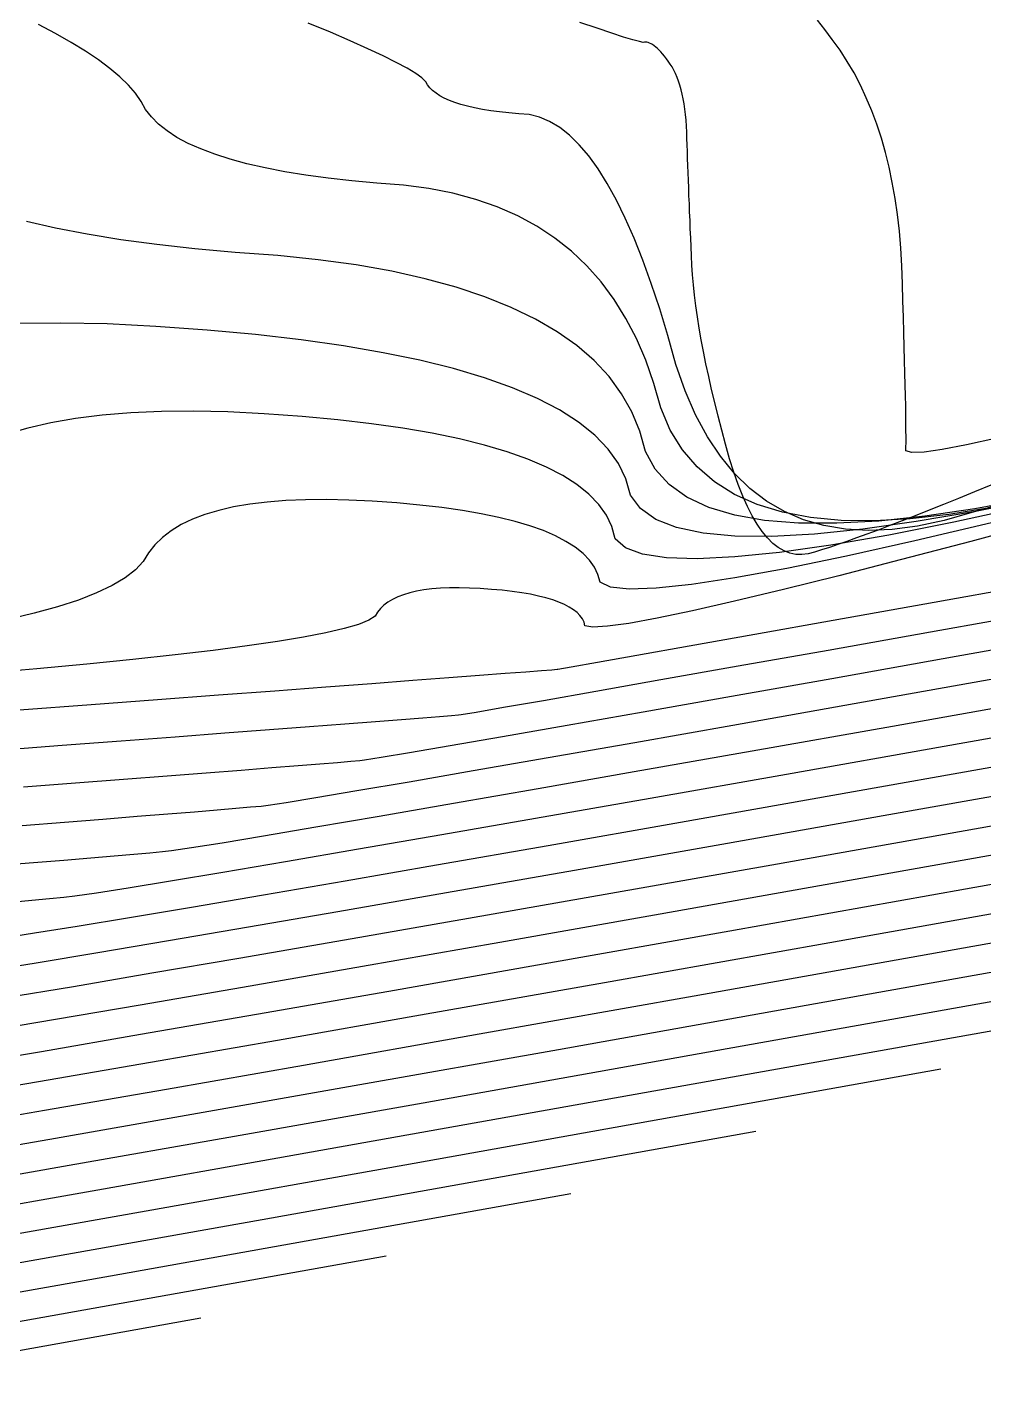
# Model space of a CAD drawing. Header units: inches. Extents: x 1412622.3 to 1412714.6, y 4931530.8 to 4931588.5.
# Drawn here: x 1412676.39 to 1412683.55, y 4931541.88 to 4931552.06 of the extents above; entities that cross this region are included whole.
import ezdxf

# ---------------------------------------------------------------- set-up
doc = ezdxf.new("R2010")
doc.units = ezdxf.units.IN
doc.header["$MEASUREMENT"] = 0

msp = doc.modelspace()

# ---------------------------------------------------------------- linework, layer by layer
for points in [[(1412683.595, 4931548.468), (1412683.287, 4931548.418), (1412682.999, 4931548.386), (1412682.731, 4931548.371), (1412682.482, 4931548.375), (1412682.254, 4931548.396), (1412682.044, 4931548.436), (1412681.855, 4931548.493), (1412681.685, 4931548.569), (1412681.535, 4931548.662), (1412681.405, 4931548.774), (1412681.295, 4931548.903), (1412681.204, 4931549.05), (1412681.133, 4931549.216), (1412681.081, 4931549.399), (1412681.021, 4931549.572), (1412680.951, 4931549.734), (1412680.872, 4931549.885), (1412680.784, 4931550.026), (1412680.687, 4931550.157), (1412680.58, 4931550.277), (1412680.465, 4931550.386), (1412680.34, 4931550.485), (1412680.206, 4931550.573), (1412680.063, 4931550.651), (1412679.91, 4931550.718), (1412679.749, 4931550.774), (1412679.578, 4931550.82), (1412679.398, 4931550.856), (1412679.209, 4931550.881), (1412679.01, 4931550.895), (1412678.823, 4931550.912), (1412678.645, 4931550.932), (1412678.478, 4931550.955), (1412678.321, 4931550.981), (1412678.174, 4931551.009), (1412678.038, 4931551.04), (1412677.913, 4931551.074), (1412677.797, 4931551.111), (1412677.692, 4931551.151), (1412677.598, 4931551.193), (1412677.514, 4931551.238), (1412677.44, 4931551.286), (1412677.376, 4931551.337), (1412677.323, 4931551.391), (1412677.28, 4931551.447), (1412677.248, 4931551.507), (1412677.205, 4931551.567), (1412677.151, 4931551.628), (1412677.087, 4931551.69), (1412677.012, 4931551.753), (1412676.927, 4931551.817), (1412676.831, 4931551.882), (1412676.724, 4931551.947), (1412676.606, 4931552.014), (1412676.478, 4931552.082)], [(1412683.661, 4931548.491), (1412683.46, 4931548.433), (1412683.252, 4931548.374), (1412683.054, 4931548.332), (1412682.865, 4931548.307), (1412682.685, 4931548.3), (1412682.515, 4931548.309), (1412682.353, 4931548.336), (1412682.201, 4931548.379), (1412682.058, 4931548.44), (1412681.925, 4931548.518), (1412681.8, 4931548.613), (1412681.685, 4931548.725), (1412681.579, 4931548.854), (1412681.482, 4931549), (1412681.394, 4931549.163), (1412681.315, 4931549.344), (1412681.246, 4931549.541), (1412681.186, 4931549.756), (1412681.125, 4931549.957), (1412681.062, 4931550.146), (1412680.999, 4931550.321), (1412680.934, 4931550.484), (1412680.868, 4931550.633), (1412680.801, 4931550.769), (1412680.733, 4931550.892), (1412680.664, 4931551.002), (1412680.594, 4931551.099), (1412680.523, 4931551.183), (1412680.45, 4931551.254), (1412680.377, 4931551.312), (1412680.302, 4931551.357), (1412680.226, 4931551.389), (1412680.149, 4931551.408), (1412680.071, 4931551.413), (1412679.997, 4931551.42), (1412679.927, 4931551.428), (1412679.861, 4931551.437), (1412679.799, 4931551.447), (1412679.741, 4931551.458), (1412679.688, 4931551.47), (1412679.638, 4931551.484), (1412679.593, 4931551.498), (1412679.552, 4931551.514), (1412679.514, 4931551.531), (1412679.481, 4931551.548), (1412679.452, 4931551.567), (1412679.427, 4931551.587), (1412679.406, 4931551.609), (1412679.389, 4931551.631), (1412679.376, 4931551.654), (1412679.347, 4931551.683), (1412679.3, 4931551.716), (1412679.236, 4931551.754), (1412679.155, 4931551.798), (1412679.057, 4931551.847), (1412678.942, 4931551.9), (1412678.811, 4931551.959), (1412678.662, 4931552.023), (1412678.496, 4931552.092)], [(1412683.602, 4931548.637), (1412683.479, 4931548.587), (1412683.361, 4931548.539), (1412683.248, 4931548.493), (1412683.14, 4931548.45), (1412683.037, 4931548.409), (1412682.939, 4931548.371), (1412682.846, 4931548.336), (1412682.758, 4931548.302), (1412682.675, 4931548.272), (1412682.597, 4931548.243), (1412682.524, 4931548.217), (1412682.457, 4931548.194), (1412682.394, 4931548.173), (1412682.336, 4931548.154), (1412682.283, 4931548.138), (1412682.235, 4931548.125), (1412682.188, 4931548.119), (1412682.143, 4931548.12), (1412682.098, 4931548.13), (1412682.055, 4931548.147), (1412682.012, 4931548.171), (1412681.971, 4931548.203), (1412681.931, 4931548.243), (1412681.892, 4931548.291), (1412681.854, 4931548.346), (1412681.817, 4931548.408), (1412681.781, 4931548.479), (1412681.746, 4931548.556), (1412681.712, 4931548.642), (1412681.68, 4931548.735), (1412681.648, 4931548.836), (1412681.618, 4931548.944), (1412681.589, 4931549.05), (1412681.562, 4931549.154), (1412681.537, 4931549.255), (1412681.513, 4931549.354), (1412681.492, 4931549.451), (1412681.471, 4931549.544), (1412681.453, 4931549.636), (1412681.436, 4931549.725), (1412681.421, 4931549.812), (1412681.408, 4931549.896), (1412681.396, 4931549.978), (1412681.386, 4931550.058), (1412681.378, 4931550.135), (1412681.371, 4931550.21), (1412681.366, 4931550.282), (1412681.363, 4931550.352), (1412681.36, 4931550.42), (1412681.357, 4931550.488), (1412681.354, 4931550.553), (1412681.352, 4931550.617), (1412681.349, 4931550.68), (1412681.347, 4931550.742), (1412681.344, 4931550.802), (1412681.342, 4931550.86), (1412681.34, 4931550.917), (1412681.337, 4931550.973), (1412681.335, 4931551.027), (1412681.334, 4931551.08), (1412681.332, 4931551.131), (1412681.33, 4931551.181), (1412681.329, 4931551.23), (1412681.327, 4931551.277), (1412681.325, 4931551.322), (1412681.322, 4931551.366), (1412681.318, 4931551.408), (1412681.313, 4931551.449), (1412681.307, 4931551.488), (1412681.301, 4931551.525), (1412681.293, 4931551.56), (1412681.285, 4931551.594), (1412681.276, 4931551.627), (1412681.266, 4931551.657), (1412681.255, 4931551.686), (1412681.244, 4931551.714), (1412681.232, 4931551.74), (1412681.218, 4931551.764), (1412681.204, 4931551.786), (1412681.189, 4931551.807), (1412681.175, 4931551.826), (1412681.161, 4931551.844), (1412681.147, 4931551.861), (1412681.134, 4931551.876), (1412681.121, 4931551.89), (1412681.108, 4931551.902), (1412681.096, 4931551.913), (1412681.084, 4931551.923), (1412681.072, 4931551.931), (1412681.061, 4931551.937), (1412681.05, 4931551.943), (1412681.04, 4931551.947), (1412681.03, 4931551.949), (1412681.02, 4931551.95), (1412681.011, 4931551.95), (1412681.002, 4931551.948), (1412680.973, 4931551.954), (1412680.924, 4931551.967), (1412680.855, 4931551.988), (1412680.766, 4931552.017), (1412680.657, 4931552.053), (1412680.528, 4931552.097)], [(1412683.646, 4931548.99), (1412683.419, 4931548.939), (1412683.238, 4931548.904), (1412683.102, 4931548.885), (1412683.012, 4931548.882), (1412682.967, 4931548.895), (1412682.967, 4931548.923), (1412682.968, 4931548.958), (1412682.968, 4931548.999), (1412682.967, 4931549.047), (1412682.967, 4931549.102), (1412682.966, 4931549.163), (1412682.965, 4931549.231), (1412682.963, 4931549.306), (1412682.961, 4931549.387), (1412682.959, 4931549.476), (1412682.957, 4931549.57), (1412682.954, 4931549.672), (1412682.951, 4931549.779), (1412682.948, 4931549.894), (1412682.944, 4931550.015), (1412682.94, 4931550.143), (1412682.936, 4931550.278), (1412682.929, 4931550.409), (1412682.918, 4931550.537), (1412682.904, 4931550.661), (1412682.886, 4931550.782), (1412682.865, 4931550.9), (1412682.841, 4931551.014), (1412682.814, 4931551.125), (1412682.783, 4931551.232), (1412682.749, 4931551.336), (1412682.711, 4931551.437), (1412682.67, 4931551.534), (1412682.626, 4931551.628), (1412682.579, 4931551.719), (1412682.528, 4931551.806), (1412682.474, 4931551.889), (1412682.416, 4931551.97), (1412682.36, 4931552.044), (1412682.306, 4931552.114)], [(1412683.889, 4931548.536), (1412683.483, 4931548.462), (1412683.108, 4931548.407), (1412682.763, 4931548.37), (1412682.449, 4931548.353), (1412682.164, 4931548.354), (1412681.91, 4931548.374), (1412681.686, 4931548.413), (1412681.492, 4931548.471), (1412681.329, 4931548.547), (1412681.195, 4931548.642), (1412681.092, 4931548.757), (1412681.019, 4931548.89), (1412680.977, 4931549.042), (1412680.917, 4931549.186), (1412680.84, 4931549.321), (1412680.746, 4931549.449), (1412680.634, 4931549.569), (1412680.505, 4931549.681), (1412680.359, 4931549.784), (1412680.196, 4931549.88), (1412680.015, 4931549.967), (1412679.818, 4931550.047), (1412679.603, 4931550.118), (1412679.37, 4931550.181), (1412679.121, 4931550.237), (1412678.854, 4931550.284), (1412678.57, 4931550.323), (1412678.269, 4931550.354), (1412677.95, 4931550.377), (1412677.648, 4931550.405), (1412677.363, 4931550.437), (1412677.095, 4931550.473), (1412676.843, 4931550.514), (1412676.607, 4931550.56), (1412676.389, 4931550.61)], [(1412683.968, 4931548.539), (1412683.486, 4931548.442), (1412683.044, 4931548.366), (1412682.644, 4931548.309), (1412682.284, 4931548.272), (1412681.965, 4931548.255), (1412681.686, 4931548.257), (1412681.449, 4931548.279), (1412681.252, 4931548.321), (1412681.096, 4931548.382), (1412680.981, 4931548.463), (1412680.906, 4931548.564), (1412680.872, 4931548.685), (1412680.817, 4931548.799), (1412680.739, 4931548.908), (1412680.64, 4931549.012), (1412680.518, 4931549.109), (1412680.375, 4931549.201), (1412680.21, 4931549.286), (1412680.023, 4931549.366), (1412679.815, 4931549.441), (1412679.584, 4931549.509), (1412679.331, 4931549.572), (1412679.057, 4931549.628), (1412678.761, 4931549.679), (1412678.443, 4931549.724), (1412678.103, 4931549.764), (1412677.741, 4931549.797), (1412677.357, 4931549.825), (1412676.992, 4931549.843), (1412676.646, 4931549.85), (1412676.32, 4931549.847)], [(1412683.863, 4931548.478), (1412683.325, 4931548.361), (1412682.839, 4931548.265), (1412682.404, 4931548.19), (1412682.02, 4931548.135), (1412681.687, 4931548.101), (1412681.406, 4931548.087), (1412681.176, 4931548.094), (1412680.997, 4931548.122), (1412680.869, 4931548.17), (1412680.793, 4931548.238), (1412680.768, 4931548.328), (1412680.727, 4931548.413), (1412680.669, 4931548.493), (1412680.596, 4931548.57), (1412680.506, 4931548.642), (1412680.4, 4931548.71), (1412680.278, 4931548.773), (1412680.139, 4931548.832), (1412679.985, 4931548.887), (1412679.814, 4931548.938), (1412679.627, 4931548.984), (1412679.424, 4931549.026), (1412679.205, 4931549.064), (1412678.969, 4931549.097), (1412678.718, 4931549.126), (1412678.45, 4931549.151), (1412678.166, 4931549.172), (1412677.896, 4931549.185), (1412677.64, 4931549.19), (1412677.398, 4931549.188), (1412677.17, 4931549.179), (1412676.956, 4931549.162), (1412676.756, 4931549.137), (1412676.57, 4931549.105), (1412676.398, 4931549.065), (1412676.24, 4931549.018)], [(1412683.606, 4931548.357), (1412683.034, 4931548.222), (1412682.523, 4931548.108), (1412682.075, 4931548.016), (1412681.688, 4931547.945), (1412681.362, 4931547.895), (1412681.099, 4931547.868), (1412680.897, 4931547.861), (1412680.758, 4931547.876), (1412680.68, 4931547.913), (1412680.663, 4931547.971), (1412680.637, 4931548.026), (1412680.599, 4931548.078), (1412680.552, 4931548.128), (1412680.493, 4931548.174), (1412680.424, 4931548.218), (1412680.345, 4931548.26), (1412680.255, 4931548.298), (1412680.155, 4931548.334), (1412680.044, 4931548.367), (1412679.923, 4931548.397), (1412679.791, 4931548.424), (1412679.649, 4931548.448), (1412679.496, 4931548.47), (1412679.332, 4931548.489), (1412679.159, 4931548.505), (1412678.974, 4931548.519), (1412678.799, 4931548.527), (1412678.633, 4931548.531), (1412678.476, 4931548.529), (1412678.328, 4931548.523), (1412678.189, 4931548.512), (1412678.059, 4931548.496), (1412677.938, 4931548.475), (1412677.827, 4931548.449), (1412677.724, 4931548.419), (1412677.631, 4931548.383), (1412677.547, 4931548.343), (1412677.472, 4931548.297), (1412677.406, 4931548.247), (1412677.349, 4931548.192), (1412677.301, 4931548.132), (1412677.262, 4931548.067), (1412677.204, 4931548.005), (1412677.127, 4931547.945), (1412677.03, 4931547.887), (1412676.913, 4931547.832), (1412676.777, 4931547.779), (1412676.622, 4931547.729), (1412676.447, 4931547.681), (1412676.252, 4931547.635)], [(1412684.022, 4931548.371), (1412683.452, 4931548.218), (1412682.933, 4931548.082), (1412682.466, 4931547.961), (1412682.05, 4931547.857), (1412681.684, 4931547.77), (1412681.37, 4931547.699), (1412681.107, 4931547.644), (1412680.895, 4931547.605), (1412680.735, 4931547.583), (1412680.625, 4931547.577), (1412680.566, 4931547.587), (1412680.559, 4931547.614), (1412680.547, 4931547.639), (1412680.529, 4931547.663), (1412680.507, 4931547.686), (1412680.481, 4931547.707), (1412680.449, 4931547.727), (1412680.413, 4931547.746), (1412680.371, 4931547.764), (1412680.325, 4931547.78), (1412680.274, 4931547.795), (1412680.219, 4931547.809), (1412680.158, 4931547.822), (1412680.093, 4931547.833), (1412680.022, 4931547.843), (1412679.947, 4931547.852), (1412679.867, 4931547.859), (1412679.783, 4931547.865), (1412679.702, 4931547.869), (1412679.626, 4931547.871), (1412679.554, 4931547.87), (1412679.486, 4931547.867), (1412679.422, 4931547.862), (1412679.362, 4931547.855), (1412679.307, 4931547.845), (1412679.256, 4931547.833), (1412679.209, 4931547.819), (1412679.166, 4931547.803), (1412679.127, 4931547.784), (1412679.092, 4931547.764), (1412679.062, 4931547.741), (1412679.036, 4931547.715), (1412679.014, 4931547.688), (1412678.996, 4931547.658), (1412678.949, 4931547.628), (1412678.872, 4931547.597), (1412678.765, 4931547.566), (1412678.628, 4931547.534), (1412678.462, 4931547.502), (1412678.266, 4931547.47), (1412678.04, 4931547.437), (1412677.785, 4931547.403), (1412677.5, 4931547.369), (1412677.185, 4931547.335), (1412676.841, 4931547.3), (1412676.467, 4931547.265), (1412676.063, 4931547.229)], [(1412683.889, 4931547.888), (1412683.107, 4931547.748), (1412682.423, 4931547.626), (1412681.836, 4931547.521), (1412681.346, 4931547.434), (1412680.954, 4931547.364), (1412680.659, 4931547.312), (1412680.462, 4931547.277), (1412680.362, 4931547.259), (1412680.359, 4931547.259), (1412680.319, 4931547.256), (1412680.24, 4931547.25), (1412680.124, 4931547.241), (1412679.97, 4931547.229), (1412679.777, 4931547.215), (1412679.547, 4931547.197), (1412679.279, 4931547.177), (1412678.973, 4931547.154), (1412678.629, 4931547.128), (1412678.246, 4931547.099), (1412677.826, 4931547.068), (1412677.368, 4931547.033), (1412676.872, 4931546.996), (1412676.338, 4931546.955)], [(1412684.104, 4931547.709), (1412683.15, 4931547.539), (1412682.385, 4931547.403), (1412681.712, 4931547.284), (1412681.134, 4931547.182), (1412680.648, 4931547.096), (1412680.256, 4931547.027), (1412679.957, 4931546.975), (1412679.752, 4931546.939), (1412679.64, 4931546.92), (1412679.621, 4931546.918), (1412679.567, 4931546.914), (1412679.478, 4931546.906), (1412679.354, 4931546.897), (1412679.195, 4931546.884), (1412679, 4931546.869), (1412678.771, 4931546.852), (1412678.506, 4931546.831), (1412678.206, 4931546.808), (1412677.872, 4931546.783), (1412677.501, 4931546.755), (1412677.096, 4931546.724), (1412676.656, 4931546.691), (1412676.18, 4931546.655)], [(1412684.452, 4931547.553), (1412683.342, 4931547.356), (1412682.412, 4931547.191), (1412681.662, 4931547.058), (1412681.002, 4931546.942), (1412680.432, 4931546.842), (1412679.95, 4931546.757), (1412679.558, 4931546.689), (1412679.255, 4931546.637), (1412679.042, 4931546.601), (1412678.918, 4931546.582), (1412678.883, 4931546.578), (1412678.815, 4931546.572), (1412678.716, 4931546.563), (1412678.584, 4931546.552), (1412678.42, 4931546.539), (1412678.223, 4931546.524), (1412677.995, 4931546.506), (1412677.734, 4931546.485), (1412677.44, 4931546.463), (1412677.114, 4931546.438), (1412676.756, 4931546.41), (1412676.366, 4931546.381)], [(1412683.659, 4931547.194), (1412682.579, 4931547.003), (1412681.673, 4931546.842), (1412680.94, 4931546.713), (1412680.292, 4931546.6), (1412679.73, 4931546.502), (1412679.252, 4931546.419), (1412678.86, 4931546.352), (1412678.553, 4931546.3), (1412678.332, 4931546.264), (1412678.196, 4931546.243), (1412678.144, 4931546.237), (1412678.064, 4931546.23), (1412677.954, 4931546.22), (1412677.814, 4931546.208), (1412677.645, 4931546.194), (1412677.446, 4931546.178), (1412677.218, 4931546.16), (1412676.961, 4931546.139), (1412676.674, 4931546.117), (1412676.357, 4931546.092)], [(1412684.083, 4931547.05), (1412682.866, 4931546.835), (1412681.817, 4931546.649), (1412680.934, 4931546.494), (1412680.217, 4931546.368), (1412679.582, 4931546.258), (1412679.028, 4931546.162), (1412678.554, 4931546.081), (1412678.162, 4931546.014), (1412677.852, 4931545.963), (1412677.622, 4931545.926), (1412677.473, 4931545.904), (1412677.406, 4931545.897), (1412677.312, 4931545.887), (1412677.191, 4931545.877), (1412677.044, 4931545.864), (1412676.87, 4931545.849), (1412676.669, 4931545.832), (1412676.442, 4931545.814), (1412676.188, 4931545.794)], [(1412684.59, 4931546.922), (1412683.252, 4931546.684), (1412682.073, 4931546.476), (1412681.055, 4931546.296), (1412680.195, 4931546.145), (1412679.495, 4931546.023), (1412678.872, 4931545.916), (1412678.326, 4931545.822), (1412677.857, 4931545.742), (1412677.465, 4931545.677), (1412677.15, 4931545.625), (1412676.912, 4931545.588), (1412676.751, 4931545.565), (1412676.668, 4931545.556), (1412676.56, 4931545.545), (1412676.429, 4931545.533), (1412676.274, 4931545.519)], [(1412683.714, 4931546.547), (1412682.421, 4931546.318), (1412681.28, 4931546.117), (1412680.292, 4931545.943), (1412679.456, 4931545.797), (1412678.772, 4931545.678), (1412678.161, 4931545.573), (1412677.624, 4931545.482), (1412677.159, 4931545.404), (1412676.767, 4931545.339), (1412676.448, 4931545.288), (1412676.202, 4931545.25)], [(1412684.46, 4931546.46), (1412682.838, 4931546.173), (1412681.59, 4931545.952), (1412680.488, 4931545.758), (1412679.53, 4931545.59), (1412678.717, 4931545.449), (1412678.05, 4931545.334), (1412677.451, 4931545.231), (1412676.922, 4931545.142), (1412676.461, 4931545.065), (1412676.069, 4931545.002)], [(1412685.441, 4931546.416), (1412683.523, 4931546.075), (1412681.963, 4931545.798), (1412680.76, 4931545.586), (1412679.695, 4931545.399), (1412678.767, 4931545.237), (1412677.978, 4931545.1), (1412677.327, 4931544.989), (1412676.741, 4931544.889), (1412676.22, 4931544.802)], [(1412686.102, 4931546.096), (1412683.412, 4931545.617), (1412681.649, 4931545.304), (1412680.211, 4931545.049), (1412679.098, 4931544.854), (1412678.109, 4931544.681), (1412677.243, 4931544.531), (1412676.501, 4931544.403), (1412675.882, 4931544.299)], [(1412684.426, 4931546.016), (1412682.586, 4931545.689), (1412681.087, 4931545.424), (1412679.929, 4931545.22), (1412678.902, 4931545.04), (1412678.005, 4931544.884), (1412677.239, 4931544.752), (1412676.605, 4931544.644), (1412676.031, 4931544.547)], [(1412687.379, 4931545.668), (1412682.695, 4931544.832), (1412680.369, 4931544.418), (1412678.839, 4931544.147), (1412677.584, 4931543.926), (1412676.606, 4931543.755), (1412675.73, 4931543.603)], [(1412684.967, 4931545.675), (1412682.398, 4931545.217), (1412680.712, 4931544.918), (1412679.336, 4931544.675), (1412678.267, 4931544.487), (1412677.316, 4931544.322), (1412676.48, 4931544.177), (1412675.762, 4931544.055)], [(1412683.831, 4931545.254), (1412681.383, 4931544.818), (1412679.776, 4931544.533), (1412678.46, 4931544.3), (1412677.437, 4931544.121), (1412676.523, 4931543.963), (1412675.718, 4931543.824)], [(1412685.996, 4931545.203), (1412681.56, 4931544.411), (1412679.355, 4931544.019), (1412677.902, 4931543.761), (1412676.709, 4931543.552), (1412675.775, 4931543.389)], [(1412684.612, 4931544.737), (1412680.424, 4931543.99), (1412678.34, 4931543.619), (1412676.965, 4931543.376), (1412675.833, 4931543.177)], [(1412683.228, 4931544.272), (1412679.288, 4931543.568), (1412677.326, 4931543.219), (1412676.028, 4931542.99)], [(1412681.845, 4931543.806), (1412678.152, 4931543.147), (1412676.311, 4931542.82)], [(1412680.461, 4931543.341), (1412677.017, 4931542.726), (1412675.297, 4931542.42)], [(1412679.078, 4931542.875), (1412675.881, 4931542.305)], [(1412677.694, 4931542.41), (1412674.745, 4931541.883)]]:
    msp.add_lwpolyline(points)

doc.saveas('drawing.dxf')
